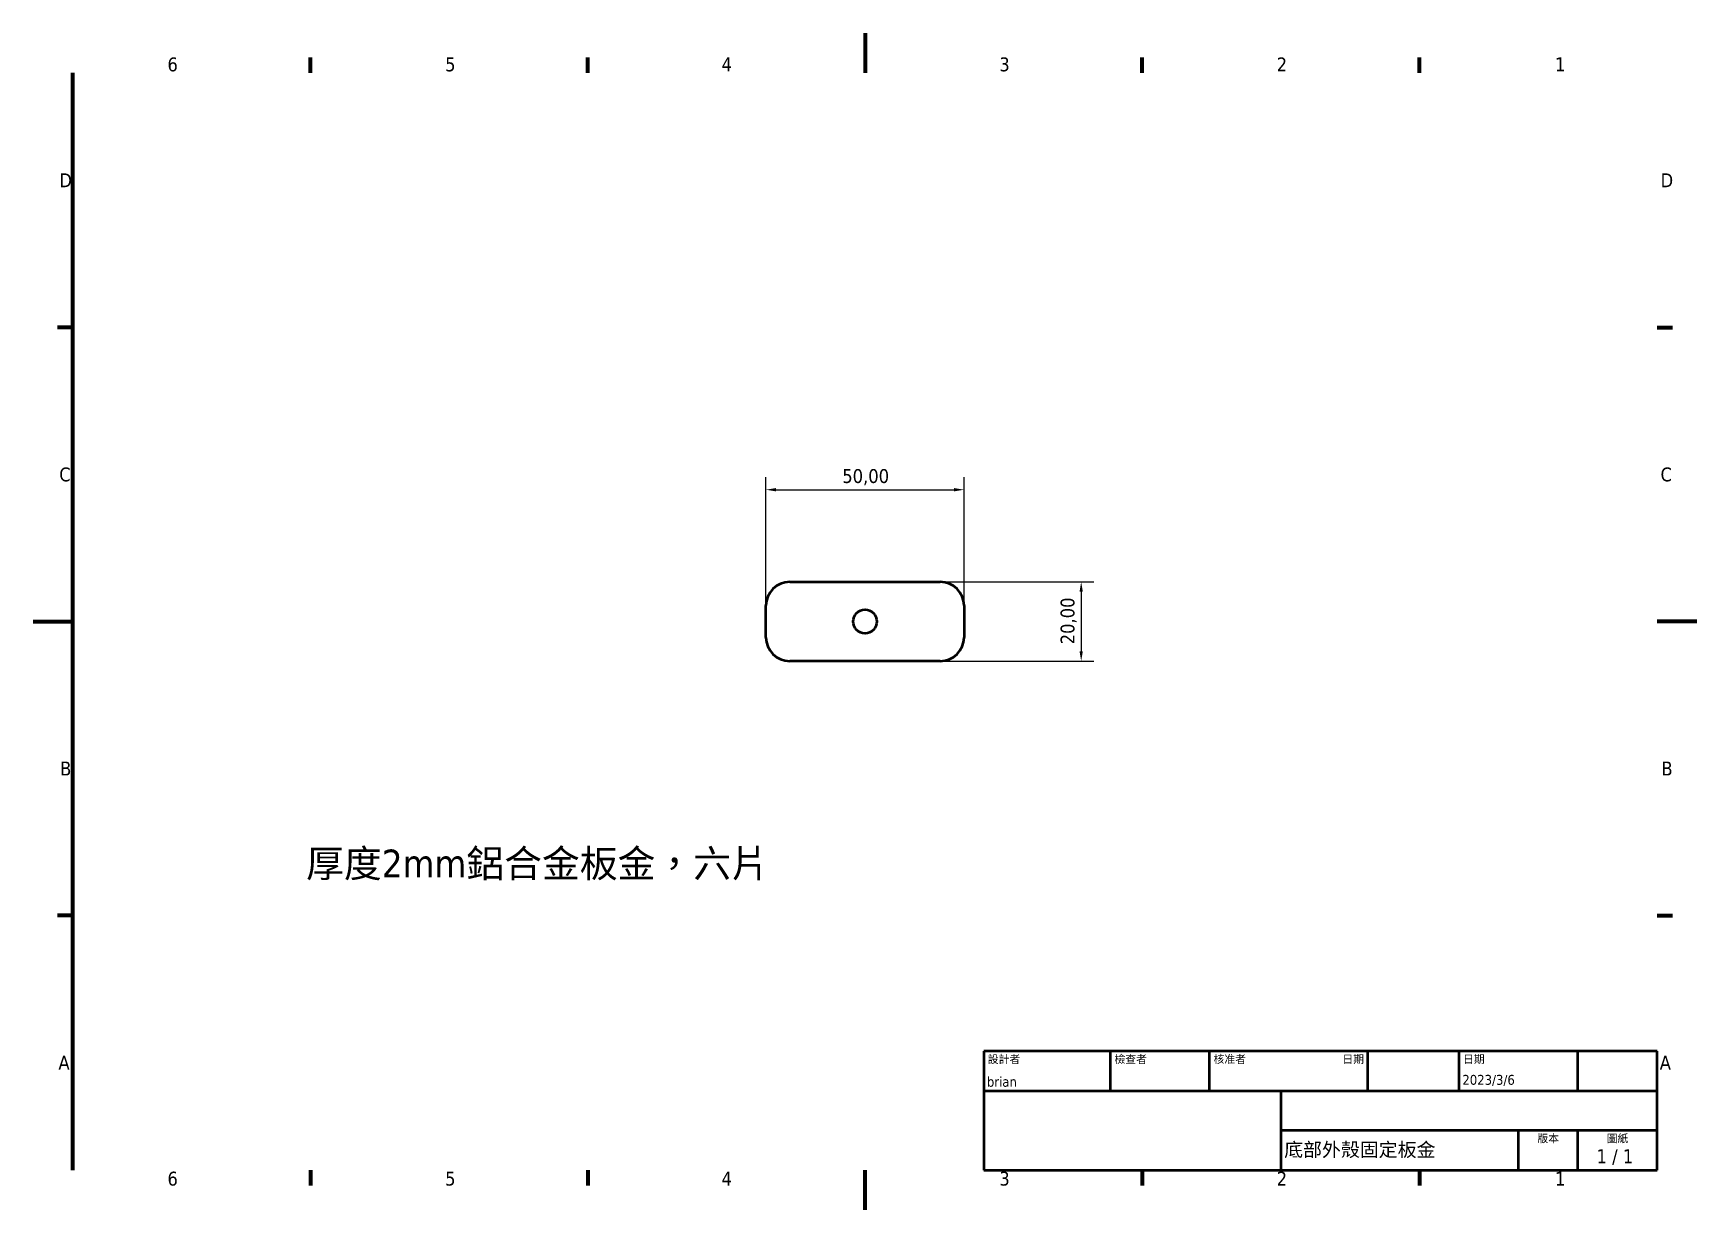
# Model space of a CAD drawing. Header units: millimetres. Extents: x 0 to 420, y 0 to 297.
import ezdxf
from ezdxf.enums import TextEntityAlignment as Align

# ---------------------------------------------------------------- set-up
doc = ezdxf.new("R2010")
doc.units = ezdxf.units.MM
for name, color, linetype, lineweight in [('可見 (ISO)', 7, 'Continuous', 50), ('圖框 (ISO)', 7, 'Continuous', 70), ('標註 (ISO)', 7, 'Continuous', 25), ('標題 (ISO)', 7, 'Continuous', 50), ('符號 (ISO)', 7, 'Continuous', 25)]:
    doc.layers.add(name, color=color, linetype=linetype, lineweight=lineweight)
doc.styles.add('文字型式39', font='tahoma.ttf')
doc.styles.add('文字型式41', font='tahoma.ttf')
doc.styles.add('註記文字 (ISO)', font='tahoma.ttf')
doc.dimstyles.new('預設 (ISO)', dxfattribs={"dimtxt": 3.5, "dimasz": 2.5, "dimexe": 3.175, "dimexo": 0, "dimgap": 0.762, "dimtad": 1, "dimrnd": 1e-08, "dimzin": 0, "dimtxsty": '註記文字 (ISO)', "dimcen": 0.09, "dimdle": 10, "dimclrd": 256, "dimclre": 256, "dimclrt": 256, "dimazin": 0, "dimtfac": 1.001486, "dimtmove": 0, "dimatfit": 3, "dimfxl": 0, "dimtolj": 1, "dimtzin": 0, "dimlwd": -1, "dimlwe": -1, "dimarcsym": 0})

# ---------------------------------------------------------------- blocks, each defined once
blk = doc.blocks.new('圖框 預設圖框')
at = {"layer": '圖框 (ISO)'}
for p, q in [((70, 287), (70, 290.9)), ((140, 287), (140, 290.9)), ((280, 287), (280, 290.9)), ((350, 287), (350, 290.9)), ((10, 222.75), (6.1, 222.75)), ((410, 222.75), (413.9, 222.75)), ((10, 74.25), (6.1, 74.25)), ((410, 74.25), (413.9, 74.25)), ((70, 10), (70, 6.1)), ((140, 10), (140, 6.1)), ((280, 10), (280, 6.1)), ((350, 10), (350, 6.1))]:
    blk.add_line(p, q, dxfattribs=at)
at = {"layer": '圖框 (ISO)', "flags": 128}
for points in [[(210, 297), (210, 287)], [(10, 10), (10, 287)], [(0, 148.5), (10, 148.5)], [(420, 148.5), (410, 148.5)], [(210, 0), (210, 10)]]:
    blk.add_lwpolyline(points, dxfattribs=at)
at = {"layer": '圖框 (ISO)', "char_height": 3.5, "attachment_point": 7, "style": '註記文字 (ISO)'}
for s, insert in [('6', (33.88, 287.33)), ('5', (103.98, 287.33)), ('4', (173.78, 287.4)), ('3', (243.91, 287.33)), ('2', (313.94, 287.4)), ('1', (384.21, 287.4)), ('D', (6.57, 258.13)), ('D', (410.87, 258.13)), ('C', (6.56, 183.81)), ('C', (410.86, 183.81)), ('B', (6.78, 109.63)), ('B', (411.08, 109.63)), ('A', (6.36, 35.38)), ('A', (410.66, 35.38)), ('6', (33.88, 6.03)), ('5', (103.98, 6.03)), ('4', (173.78, 6.1)), ('3', (243.91, 6.03)), ('2', (313.94, 6.1)), ('1', (384.21, 6.1))]:
    blk.add_mtext(s, dxfattribs=dict(at, insert=insert))
blk = doc.blocks.new('標題欄框 ISO')
at = {"layer": '標題 (ISO)'}
for p, q in [((270.07, 130), (100.07, 130)), ((100.07, 130), (100.07, 100)), ((132.07, 120), (132.07, 130)), ((157.07, 120), (157.07, 130)), ((197.07, 120), (197.07, 130)), ((220.07, 120), (220.07, 130)), ((250.07, 120), (250.07, 130)), ((270.07, 100), (270.07, 130)), ((100.07, 120), (270.07, 120)), ((175.07, 120), (175.07, 100)), ((270.07, 110), (175.07, 110)), ((235.07, 100), (235.07, 110)), ((250.07, 100), (250.07, 110)), ((100.07, 100), (270.07, 100))]:
    blk.add_line(p, q, dxfattribs=at)
at = {"layer": '標題 (ISO)', "style": '文字型式41'}
for s, p in [('設計者', (101.07, 129)), ('檢查者', (133.07, 129)), ('核准者', (158.07, 129)), ('日期', (221.07, 129))]:
    blk.add_text(s, height=2, dxfattribs=at).set_placement(p, align=Align.TOP_LEFT)
blk.add_text('日期', height=2, dxfattribs=at).set_placement((196.07, 129), align=Align.TOP_RIGHT)
for s, p in [('版本', (242.57, 109)), ('圖紙', (260.07, 109))]:
    blk.add_text(s, height=2, dxfattribs=at).set_placement(p, align=Align.TOP_CENTER)
at = {"layer": '標題 (ISO)', "style": '註記文字 (ISO)'}
blk.add_text('1 / 1 ', height=3.5, dxfattribs=at).set_placement((260.07, 103.5), align=Align.MIDDLE_CENTER)
at = {"layer": '標題 (ISO)'}
for tag, p, height, style in [('作者_001', (100.84, 121.05), 2.5, '文字型式39'), ('建立日期_001', (220.89, 121.54), 2.5, '文字型式39'), ('零件號碼_001', (175.91, 103.41), 3.5, '註記文字 (ISO)')]:
    blk.add_attdef(tag, p, '', height=height, dxfattribs=dict(at, style=style))
at = {"layer": '標題 (ISO)', "style": '文字型式39'}
for tag, p in [('檢查者', (133.07, 121)), ('工程核准者', (158.07, 121))]:
    blk.add_attdef(tag, text='', height=2.5, dxfattribs=at).set_placement(p, align=Align.BOTTOM_LEFT)
blk.add_attdef('工程核准日期', text='', height=2.5, dxfattribs=at).set_placement((196.07, 121), align=Align.BOTTOM_RIGHT)
at = {"layer": '標題 (ISO)', "style": '註記文字 (ISO)'}
for tag, p in [('標題', (222.57, 115)), ('公司', (137.41, 109.96)), ('版序號碼', (242.57, 103.5))]:
    blk.add_attdef(tag, text='', height=3.5, dxfattribs=at).set_placement(p, align=Align.MIDDLE_CENTER)
blk = doc.blocks.new('*D5')
at = {"layer": 'Defpoints', "color": 0}
for p in [(235, 181.76), (185, 152.5), (235, 152.5)]:
    blk.add_point(p, dxfattribs=at)
at = {"layer": '標註 (ISO)'}
for p, q in [((185, 152.5), (185, 184.94)), ((235, 152.5), (235, 184.94)), ((187.5, 181.76), (232.5, 181.76))]:
    blk.add_line(p, q, dxfattribs=at)
for points in [[(187.5, 182.18), (187.5, 181.35), (185, 181.76)], [(232.5, 182.18), (232.5, 181.35), (235, 181.76)]]:
    blk.add_solid(points, dxfattribs=at)
at = {"layer": '標註 (ISO)', "insert": (204.26, 186.97), "char_height": 3.5, "attachment_point": 1, "style": '註記文字 (ISO)'}
blk.add_mtext('\\A1;50,00', dxfattribs=at)
blk = doc.blocks.new('*D6')
at = {"layer": 'Defpoints', "color": 0}
for p in [(229, 158.5), (229, 138.5), (264.59, 138.5)]:
    blk.add_point(p, dxfattribs=at)
at = {"layer": '標註 (ISO)'}
for p, q in [((229, 158.5), (267.76, 158.5)), ((264.59, 156), (264.59, 141)), ((229, 138.5), (267.76, 138.5))]:
    blk.add_line(p, q, dxfattribs=at)
for points in [[(264.17, 156), (265, 156), (264.59, 158.5)], [(264.17, 141), (265, 141), (264.59, 138.5)]]:
    blk.add_solid(points, dxfattribs=at)
at = {"layer": '標註 (ISO)', "insert": (259.38, 142.74), "char_height": 3.5, "attachment_point": 1, "rotation": 90, "style": '註記文字 (ISO)'}
blk.add_mtext('\\A1;20,00', dxfattribs=at)

msp = doc.modelspace()

# ---------------------------------------------------------------- linework, layer by layer
at = {"layer": '可見 (ISO)'}
for p, q in [((191, 158.5), (229, 158.5)), ((185, 144.5), (185, 152.5)), ((235, 152.5), (235, 144.5)), ((229, 138.5), (191, 138.5))]:
    msp.add_line(p, q, dxfattribs=at)
msp.add_circle((210, 148.5), 3, dxfattribs=at)
for centre, start, end in [((191, 152.5), 90, 180), ((229, 152.5), 0, 90), ((191, 144.5), 180, 270), ((229, 144.5), 270, 0)]:
    msp.add_arc(centre, 6, start, end, dxfattribs=at)

# ---------------------------------------------------------------- block references
msp.add_blockref('圖框 預設圖框', (0, 0))
msp.add_blockref('標題欄框 ISO', (139.929, -90)).add_auto_attribs({'零件號碼_001': '底部外殼固定板金', '作者_001': 'brian', '建立日期_001': '2023/3/6'})

# ---------------------------------------------------------------- texts
at = {"layer": '符號 (ISO)', "insert": (68.899, 90.914), "char_height": 7, "width": 117.68395, "attachment_point": 1, "style": '註記文字 (ISO)'}
msp.add_mtext('\\fTahoma|b0|i0;\\H7.0000;厚度2mm鋁合金板金，六片', dxfattribs=at)

# ---------------------------------------------------------------- dimensions: what is measured, and where the dimension line sits
at = {"layer": '標註 (ISO)'}
dim = msp.add_linear_dim(base=(235, 181.764), p1=(185, 152.5), p2=(235, 152.5), dimstyle='預設 (ISO)', override={"dimgap": 0.762, "dimdec": 2, "dimtol": 0, "dimlim": 0, "dimtp": 0, "dimtm": 0, "dimtdec": 2, "dimtofl": 0, "dimatfit": 1}, dxfattribs=at)
dim.commit()
dim.dimension.update_dxf_attribs({"geometry": '*D5', "text_midpoint": (210, 181.764), "dimtype": 160})
dim = msp.add_linear_dim(base=(264.587, 138.5), p1=(229, 158.5), p2=(229, 138.5), angle=270, dimstyle='預設 (ISO)', override={"dimgap": 0.762, "dimdec": 2, "dimtol": 0, "dimlim": 0, "dimtp": 0, "dimtm": 0, "dimtdec": 2, "dimtofl": 0, "dimatfit": 1}, dxfattribs=at)
dim.commit()
dim.dimension.update_dxf_attribs({"geometry": '*D6', "text_midpoint": (264.587, 148.5), "dimtype": 160})

doc.saveas('drawing.dxf')
